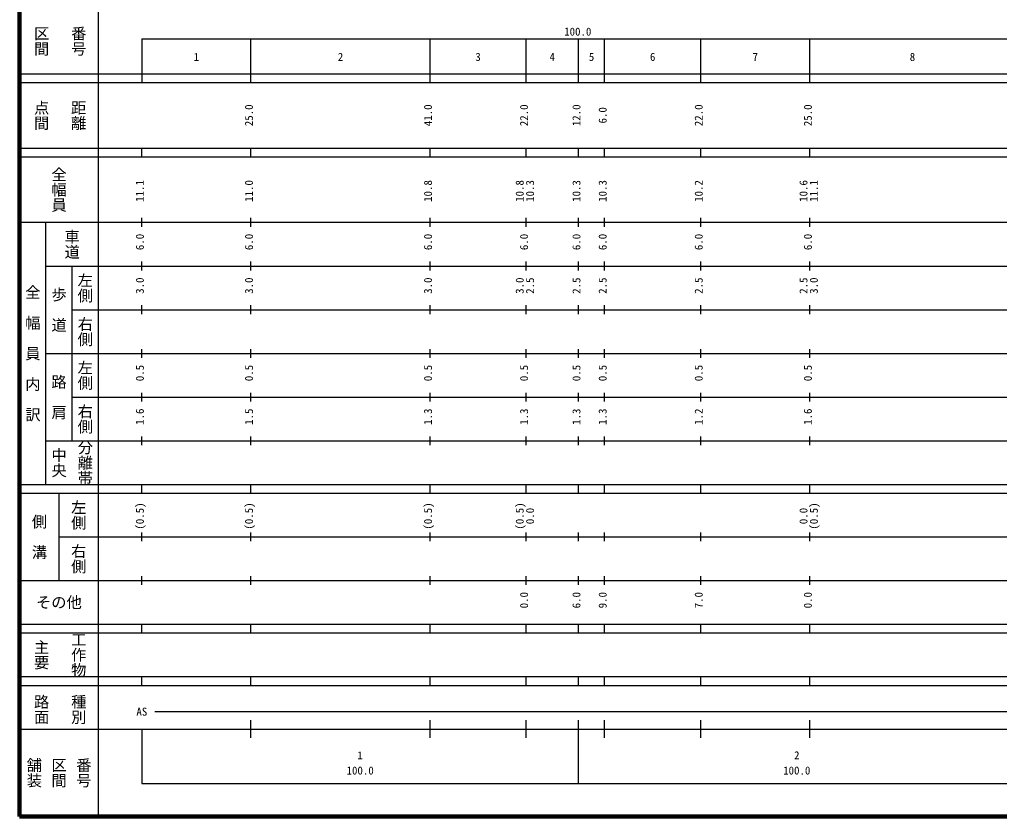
# Model space of a CAD drawing. Units: millimetres on the paper, enlarged 1000 times. Extents: x 40000 to 680000, y 20000 to 380000.
# Drawn here: x 40000 to 264412, y 20000 to 202409 of the extents above; entities that cross this region are included whole.
import ezdxf
from ezdxf.enums import TextEntityAlignment as Align

# ---------------------------------------------------------------- set-up
doc = ezdxf.new("R2010")
doc.units = ezdxf.units.MM
doc.header["$LTSCALE"] = 1000
doc.layers.add('M-TTL', color=2, linetype='Continuous', lineweight=140)
doc.layers.add('M-TTL-BAND', color=7, linetype='Continuous', lineweight=25)
doc.styles.add('@ＭＳ ゴシック', font='')
doc.styles.add('ＭＳ ゴシック', font='')
doc.styles.get('@ＭＳ ゴシック').set_extended_font_data('@MS Gothic')
doc.styles.get('ＭＳ ゴシック').set_extended_font_data('MS Gothic')

msp = doc.modelspace()

# ---------------------------------------------------------------- linework, layer by layer
at = {"layer": 'M-TTL'}
for p, q in [((40000, 380000), (40000, 20000)), ((40000, 20000), (680000, 20000))]:
    msp.add_line(p, q, dxfattribs=at)
at = {"layer": 'M-TTL-BAND'}
for p, q in [((58000, 370000), (58000, 20000)), ((68000, 198000), (579000, 198000)), ((68000, 198000), (68000, 188000)), ((93000, 188000), (93000, 198000)), ((134000, 188000), (134000, 198000)), ((156000, 188000), (156000, 198000)), ((168000, 188000), (168000, 198000)), ((174000, 188000), (174000, 198000)), ((196000, 188000), (196000, 198000)), ((221000, 188000), (221000, 198000)), ((40000, 190000), (579000, 190000)), ((40000, 188000), (579000, 188000)), ((40000, 173000), (579000, 173000)), ((68000, 171000), (68000, 173000)), ((93000, 171000), (93000, 173000)), ((134000, 171000), (134000, 173000)), ((156000, 171000), (156000, 173000)), ((168000, 171000), (168000, 173000)), ((174000, 171000), (174000, 173000)), ((196000, 171000), (196000, 173000)), ((221000, 171000), (221000, 173000)), ((40000, 171000), (579000, 171000)), ((40000, 156000), (579000, 156000)), ((46000, 96000), (46000, 156000)), ((68000, 155000), (68000, 157000)), ((93000, 155000), (93000, 157000)), ((134000, 155000), (134000, 157000)), ((156000, 155000), (156000, 157000)), ((168000, 155000), (168000, 157000)), ((174000, 155000), (174000, 157000)), ((196000, 155000), (196000, 157000)), ((221000, 155000), (221000, 157000)), ((46000, 146000), (579000, 146000)), ((52000, 146000), (52000, 106000)), ((68000, 145000), (68000, 147000)), ((93000, 145000), (93000, 147000)), ((134000, 145000), (134000, 147000)), ((156000, 145000), (156000, 147000)), ((168000, 145000), (168000, 147000)), ((174000, 145000), (174000, 147000)), ((196000, 145000), (196000, 147000)), ((221000, 145000), (221000, 147000)), ((68000, 135000), (68000, 137000)), ((93000, 135000), (93000, 137000)), ((134000, 135000), (134000, 137000)), ((156000, 135000), (156000, 137000)), ((168000, 135000), (168000, 137000)), ((174000, 135000), (174000, 137000)), ((196000, 135000), (196000, 137000)), ((221000, 135000), (221000, 137000)), ((52000, 136000), (579000, 136000)), ((46000, 126000), (579000, 126000)), ((68000, 125000), (68000, 127000)), ((93000, 125000), (93000, 127000)), ((134000, 125000), (134000, 127000)), ((156000, 125000), (156000, 127000)), ((168000, 125000), (168000, 127000)), ((174000, 125000), (174000, 127000)), ((196000, 125000), (196000, 127000)), ((221000, 125000), (221000, 127000)), ((68000, 115000), (68000, 117000)), ((93000, 115000), (93000, 117000)), ((134000, 115000), (134000, 117000)), ((156000, 115000), (156000, 117000)), ((168000, 115000), (168000, 117000)), ((174000, 115000), (174000, 117000)), ((196000, 115000), (196000, 117000)), ((221000, 115000), (221000, 117000)), ((52000, 116000), (579000, 116000)), ((46000, 106000), (579000, 106000)), ((68000, 105000), (68000, 107000)), ((93000, 105000), (93000, 107000)), ((134000, 105000), (134000, 107000)), ((156000, 105000), (156000, 107000)), ((168000, 105000), (168000, 107000)), ((174000, 105000), (174000, 107000)), ((196000, 105000), (196000, 107000)), ((221000, 105000), (221000, 107000)), ((40000, 96000), (579000, 96000)), ((68000, 94000), (68000, 96000)), ((93000, 94000), (93000, 96000)), ((134000, 94000), (134000, 96000)), ((156000, 94000), (156000, 96000)), ((168000, 94000), (168000, 96000)), ((174000, 94000), (174000, 96000)), ((196000, 94000), (196000, 96000)), ((221000, 94000), (221000, 96000)), ((40000, 94000), (579000, 94000)), ((49000, 94000), (49000, 74000)), ((49000, 84000), (579000, 84000)), ((68000, 83000), (68000, 85000)), ((93000, 83000), (93000, 85000)), ((134000, 83000), (134000, 85000)), ((156000, 83000), (156000, 85000)), ((168000, 83000), (168000, 85000)), ((174000, 83000), (174000, 85000)), ((196000, 83000), (196000, 85000)), ((221000, 83000), (221000, 85000)), ((68000, 73000), (68000, 75000)), ((93000, 73000), (93000, 75000)), ((134000, 73000), (134000, 75000)), ((156000, 73000), (156000, 75000)), ((168000, 73000), (168000, 75000)), ((174000, 73000), (174000, 75000)), ((196000, 73000), (196000, 75000)), ((221000, 73000), (221000, 75000)), ((40000, 74000), (579000, 74000)), ((40000, 64000), (579000, 64000)), ((68000, 62000), (68000, 64000)), ((93000, 62000), (93000, 64000)), ((134000, 62000), (134000, 64000)), ((156000, 62000), (156000, 64000)), ((168000, 62000), (168000, 64000)), ((174000, 62000), (174000, 64000)), ((196000, 62000), (196000, 64000)), ((221000, 62000), (221000, 64000)), ((40000, 62000), (579000, 62000)), ((40000, 52000), (579000, 52000)), ((68000, 50000), (68000, 52000)), ((93000, 50000), (93000, 52000)), ((134000, 50000), (134000, 52000)), ((156000, 50000), (156000, 52000)), ((168000, 50000), (168000, 52000)), ((174000, 50000), (174000, 52000)), ((196000, 50000), (196000, 52000)), ((221000, 50000), (221000, 52000)), ((40000, 50000), (579000, 50000)), ((71000, 44000), (565000, 44000)), ((93000, 38000), (93000, 42000)), ((134000, 38000), (134000, 42000)), ((156000, 38000), (156000, 42000)), ((168000, 27500), (168000, 42000)), ((174000, 38000), (174000, 42000)), ((196000, 38000), (196000, 42000)), ((221000, 38000), (221000, 42000)), ((40000, 40000), (579000, 40000)), ((68000, 40000), (68000, 27500)), ((68000, 27500), (579000, 27500))]:
    msp.add_line(p, q, dxfattribs=at)

# ---------------------------------------------------------------- texts
at = {"layer": 'M-TTL-BAND', "style": '@ＭＳ ゴシック'}
for s, p in [('区間', (45000, 197500)), ('番号', (53500, 197500)), ('点間', (45000, 180500)), ('距離', (53500, 180500)), ('全幅員', (49000, 163500)), ('車道', (52000, 151000)), ('左側', (55000, 141000)), ('全\u3000幅\u3000員\u3000内\u3000訳', (43000, 126000)), ('歩\u3000道', (49000, 136000)), ('右側', (55000, 131000)), ('左側', (55000, 121000)), ('路\u3000肩', (49000, 116000)), ('右側', (55000, 111000)), ('分離帯', (55000, 101000)), ('中央', (49000, 101000)), ('左側', (53500, 89000)), ('側\u3000溝', (44500, 84000)), ('右側', (53500, 79000)), ('工作物', (53500, 57000)), ('主要', (45000, 57000)), ('路面', (45000, 44500)), ('種別', (53500, 44500)), ('舗装', (43333, 30000)), ('区間', (49000, 30000)), ('番号', (54667, 30000))]:
    msp.add_text(s, height=2566, rotation=270, dxfattribs=at).set_placement(p, align=Align.MIDDLE_CENTER)
at = {"layer": 'M-TTL-BAND', "style": 'ＭＳ ゴシック'}
for s, p in [('100.0', (167844, 198195)), ('1', (80500, 192405)), ('2', (113500, 192405)), ('3', (145000, 192405)), ('4', (162000, 192405)), ('5', (171000, 192405)), ('6', (185000, 192405)), ('7', (208500, 192405)), ('8', (244500, 192405)), ('AS', (68000, 42500)), ('1', (118000, 32523)), ('2', (218000, 32523)), ('100.0', (118000, 29033)), ('100.0', (218000, 29033))]:
    msp.add_text(s, height=1833, dxfattribs=at).set_placement(p, align=Align.BOTTOM_CENTER)
for s, p in [('25.0', (94000, 180500)), ('41.0', (135000, 180500)), ('22.0', (157000, 180500)), ('12.0', (169000, 180500)), ('6.0', (175000, 180500)), ('22.0', (197000, 180500)), ('25.0', (222000, 180500)), ('11.1', (69000, 163174)), ('11.0', (94000, 163174)), ('10.8', (135000, 163174)), ('10.8', (156000, 163174)), ('10.3', (158370, 163174)), ('10.3', (169000, 163174)), ('10.3', (175000, 163174)), ('10.2', (197000, 163174)), ('10.6', (221000, 163174)), ('11.1', (223370, 163174)), ('6.0', (69000, 151500)), ('6.0', (94000, 151500)), ('6.0', (135000, 151500)), ('6.0', (157000, 151500)), ('6.0', (169000, 151500)), ('6.0', (175000, 151500)), ('6.0', (197000, 151500)), ('6.0', (222000, 151500)), ('3.0', (69000, 141500)), ('3.0', (94000, 141500)), ('3.0', (135000, 141500)), ('3.0', (156000, 141500)), ('2.5', (158370, 141500)), ('2.5', (169000, 141500)), ('2.5', (175000, 141500)), ('2.5', (197000, 141500)), ('2.5', (221000, 141500)), ('3.0', (223370, 141500)), ('0.5', (69000, 121500)), ('0.5', (94000, 121500)), ('0.5', (135000, 121500)), ('0.5', (157000, 121500)), ('0.5', (169000, 121500)), ('0.5', (175000, 121500)), ('0.5', (197000, 121500)), ('0.5', (222000, 121500)), ('1.6', (69000, 111500)), ('1.5', (94000, 111500)), ('1.3', (135000, 111500)), ('1.3', (157000, 111500)), ('1.3', (169000, 111500)), ('1.3', (175000, 111500)), ('1.2', (197000, 111500)), ('1.6', (222000, 111500)), ('(0.5)', (69000, 88764)), ('(0.5)', (94000, 88764)), ('(0.5)', (135000, 88764)), ('(0.5)', (156000, 88764)), ('0.0', (158370, 88764)), ('0.0', (221000, 88764)), ('(0.5)', (223370, 88764)), ('0.0', (157000, 69500)), ('6.0', (169000, 69500)), ('9.0', (175000, 69500)), ('7.0', (197000, 69500)), ('0.0', (222000, 69500))]:
    msp.add_text(s, height=1833, rotation=90, dxfattribs=at).set_placement(p, align=Align.BOTTOM_CENTER)
msp.add_text('その他', height=2566, dxfattribs=at).set_placement((49000, 69000), align=Align.MIDDLE_CENTER)

doc.saveas('drawing.dxf')
